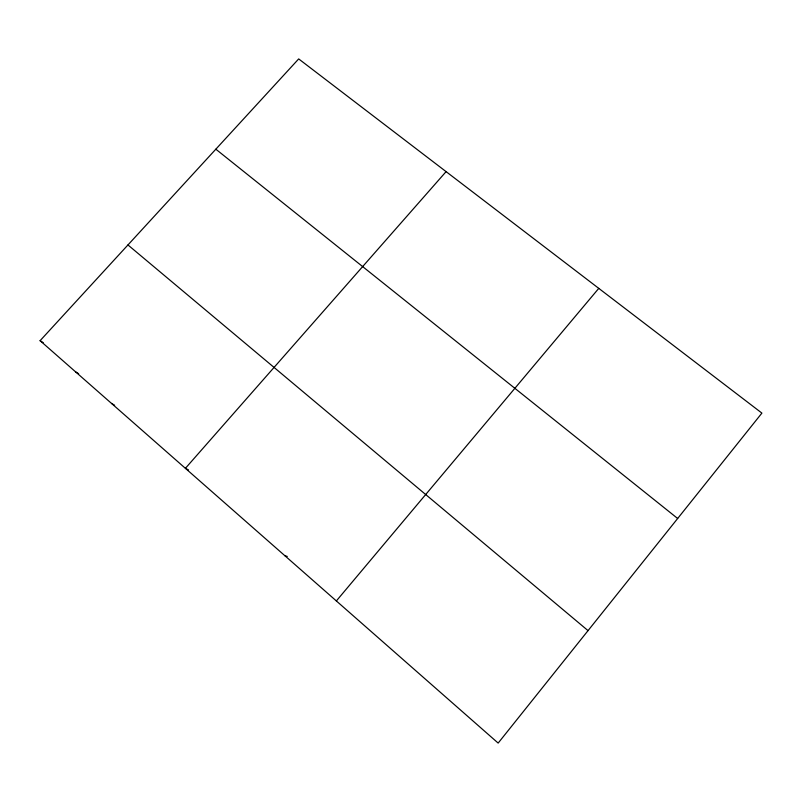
<?xml version="1.0" encoding="UTF-8"?>
<svg xmlns="http://www.w3.org/2000/svg" width="802" height="802" viewBox="0 0 802 802"><rect width="100%" height="100%" fill="white"/><g stroke="black" fill="none" stroke-linecap="round" stroke-linejoin="round"><path stroke-width="1.2" d="M336.359 600.939L598.773 288.369M446.092 171.628L185.402 468.328L188.46 469.892M40.1 340.68L298.685 58.917L761.9 413.1L498.162 743.083L40.1 340.68L43.248 342.685M284.89 555.726L287.256 556.428M111.518 403.416L114.646 405.261M75.508 371.787L78.646 373.722M215.838 149.192L677.66 518.483M127.959 244.951L588.036 630.623"/></g></svg>
